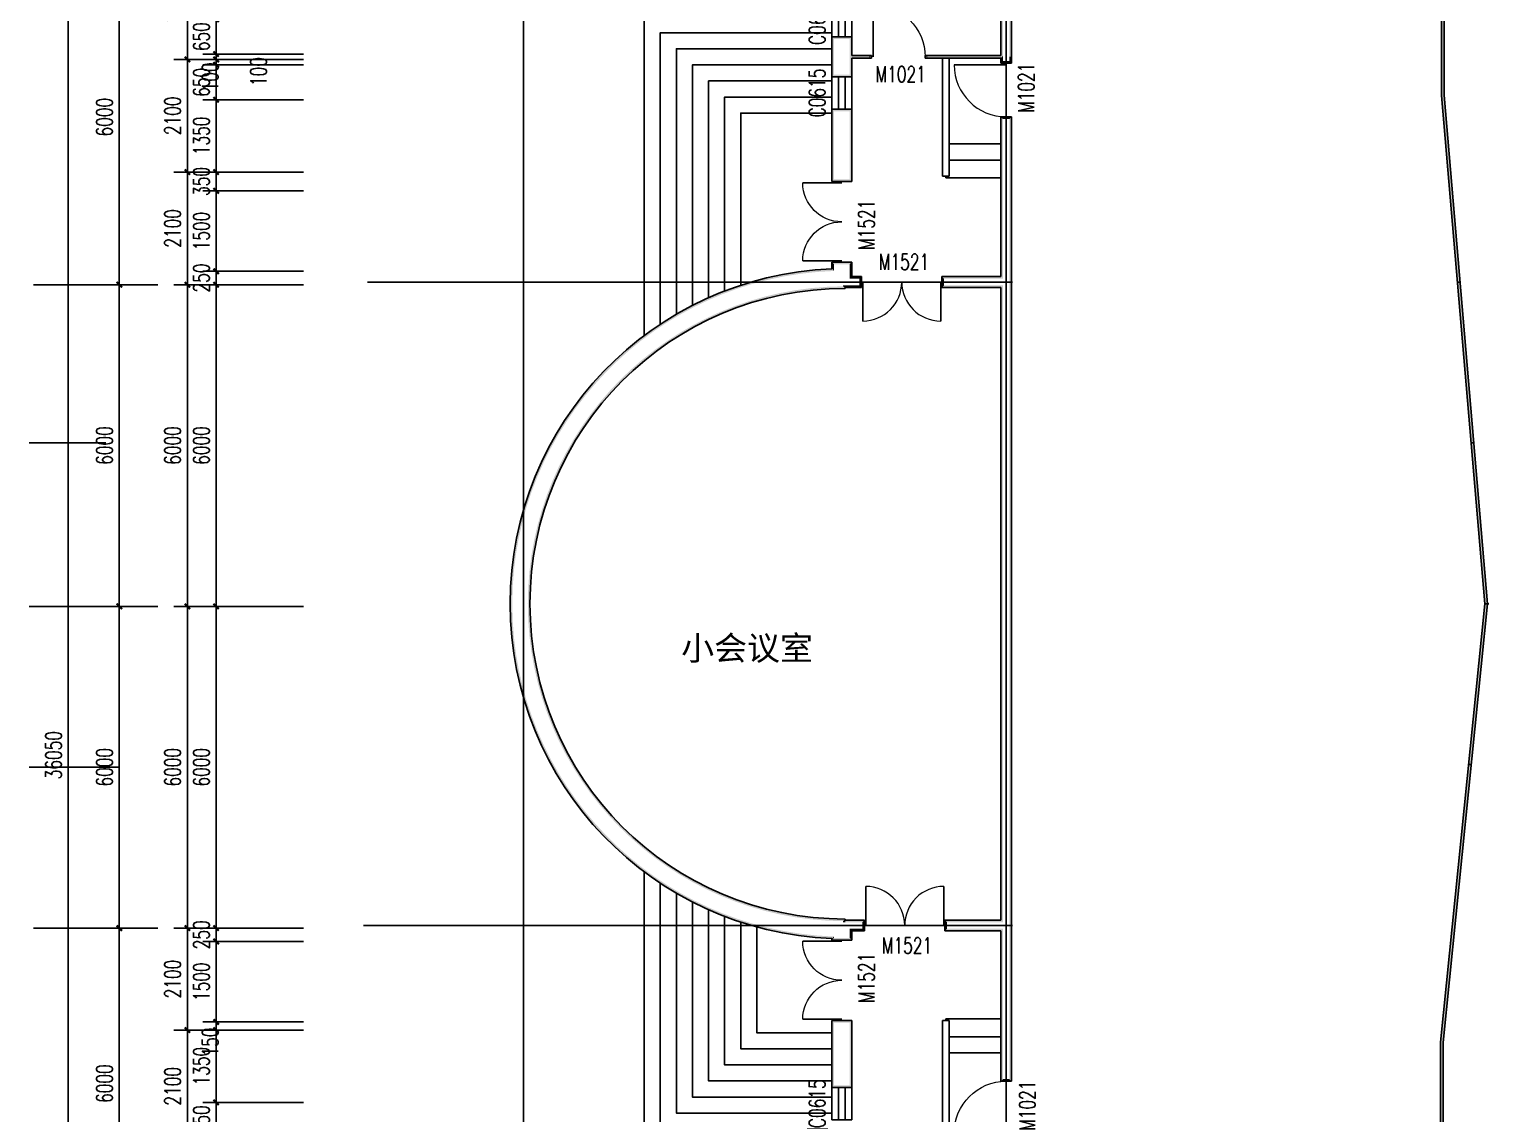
# Model space of a CAD drawing. Header units: millimetres. Extents: x -150677 to 588340, y -254013 to 149700.
# Drawn here: x 36081 to 63299, y -103419 to -83190 of the extents above; entities that cross this region are included whole.
import ezdxf

# ---------------------------------------------------------------- set-up
doc = ezdxf.new("R2010")
doc.units = ezdxf.units.MM
doc.header["$LTSCALE"] = 10
doc.header["$MEASUREMENT"] = 0
doc.linetypes.add('DOTE', pattern=[2.42, 2, -0.2, 0.02, -0.2])
for name, color, linetype in [('DOTE', 1, 'Continuous'), ('PUB_DIM', 3, 'Continuous'), ('PUB_WALL', 9, 'Continuous'), ('WALL', 9, 'Continuous'), ('WINDOW', 4, 'Continuous'), ('WINDOW_TEXT', 7, 'Continuous')]:
    doc.layers.add(name, color=color, linetype=linetype)
doc.styles.add('_TCH_DIM_T3', font='SIMPLEX', dxfattribs={"width": 0.705882, "bigfont": 'GBCBIG'})
doc.styles.add('_TCH_WINDOW', font='SIMPLEX', dxfattribs={"bigfont": 'GBCBIG'})
doc.styles.add('HZHT', font='')
doc.styles.get('HZHT').set_extended_font_data('SimSun')
doc.dimstyles.new('_TCH_ARCH&&100', dxfattribs={"dimtxt": 297.5, "dimasz": 100, "dimexe": 250, "dimexo": 300, "dimgap": 126.25, "dimtad": 1, "dimdec": 0, "dimzin": 0, "dimdsep": 46, "dimtxsty": '_TCH_DIM_T3', "dimblk": 'ARCHTICK', "dimcen": 0.09, "dimclrt": 7, "dimazin": 2, "dimtfac": 1, "dimtdec": 0, "dimtix": 1, "dimtmove": 2, "dimatfit": 3, "dimfxl": 1, "dimtolj": 1, "dimtzin": 0, "dimarcsym": 0})

# ---------------------------------------------------------------- blocks, each defined once
blk = doc.blocks.new('_ArchTick')
at = {"color": 0, "linetype": 'ByBlock', "const_width": 0.4}
blk.add_lwpolyline([(-0.5, -0.5), (0.5, 0.5)], dxfattribs=at)
blk = doc.blocks.new('*D370')
at = {"layer": 'Defpoints', "color": 0, "transparency": 16777216}
for p in [(39567, -103206), (41495, -103206), (41495, -103856)]:
    blk.add_point(p, dxfattribs=at)
at = {"layer": 'PUB_DIM', "color": 0, "lineweight": -2, "transparency": 16777216}
for p, q in [((39567, -103206), (39567, -103106)), ((41195, -103206), (39317, -103206)), ((39567, -103856), (39567, -103206)), ((41195, -103856), (39317, -103856)), ((39567, -103856), (39567, -103956))]:
    blk.add_line(p, q, dxfattribs=at)
at = {"layer": 'PUB_DIM', "color": 0, "lineweight": -2, "transparency": 16777216, "xscale": 100, "yscale": 100, "zscale": 100}
for p, rotation in [((39567, -103206), 270), ((39567, -103856), 90)]:
    blk.add_blockref('_ArchTick', p, dxfattribs=dict(at, rotation=rotation))
at = {"layer": 'PUB_DIM', "color": 7, "transparency": 16777216, "insert": (39292, -103531), "char_height": 297.5, "attachment_point": 5, "rotation": 90, "style": '_TCH_DIM_T3'}
blk.add_mtext('\\A1;650', dxfattribs=at)
blk = doc.blocks.new('*D371')
at = {"layer": 'Defpoints', "color": 0, "transparency": 16777216}
for p in [(39567, -101856), (41495, -101856), (41495, -103206)]:
    blk.add_point(p, dxfattribs=at)
at = {"layer": 'PUB_DIM', "color": 0, "lineweight": -2, "transparency": 16777216}
for p, q in [((41195, -101856), (39317, -101856)), ((39567, -103206), (39567, -101856)), ((41195, -103206), (39317, -103206))]:
    blk.add_line(p, q, dxfattribs=at)
at = {"layer": 'PUB_DIM', "color": 0, "lineweight": -2, "transparency": 16777216, "xscale": 100, "yscale": 100, "zscale": 100}
for p, rotation in [((39567, -101856), 90), ((39567, -103206), 270)]:
    blk.add_blockref('_ArchTick', p, dxfattribs=dict(at, rotation=rotation))
at = {"layer": 'PUB_DIM', "color": 7, "transparency": 16777216, "insert": (39292, -102531), "char_height": 297.5, "attachment_point": 5, "rotation": 90, "style": '_TCH_DIM_T3'}
blk.add_mtext('\\A1;1350', dxfattribs=at)
blk = doc.blocks.new('*D372')
at = {"layer": 'Defpoints', "color": 0, "transparency": 16777216}
for p in [(39567, -101706), (41495, -101706), (41495, -101856)]:
    blk.add_point(p, dxfattribs=at)
at = {"layer": 'PUB_DIM', "color": 0, "lineweight": -2, "transparency": 16777216}
for p, q in [((41195, -101706), (39317, -101706)), ((39567, -101706), (39567, -101606)), ((39567, -101856), (39567, -101706)), ((41195, -101856), (39317, -101856)), ((39567, -101856), (39567, -101956))]:
    blk.add_line(p, q, dxfattribs=at)
at = {"layer": 'PUB_DIM', "color": 0, "lineweight": -2, "transparency": 16777216, "xscale": 100, "yscale": 100, "zscale": 100}
for p, rotation in [((39567, -101706), 270), ((39567, -101856), 90)]:
    blk.add_blockref('_ArchTick', p, dxfattribs=dict(at, rotation=rotation))
at = {"layer": 'PUB_DIM', "color": 7, "transparency": 16777216, "insert": (39457, -102081), "char_height": 297.5, "attachment_point": 5, "rotation": 90, "style": '_TCH_DIM_T3'}
blk.add_mtext('\\A1;150', dxfattribs=at)
blk = doc.blocks.new('*D373')
at = {"layer": 'Defpoints', "color": 0, "transparency": 16777216}
for p in [(39567, -100206), (41495, -100206), (41495, -101706)]:
    blk.add_point(p, dxfattribs=at)
at = {"layer": 'PUB_DIM', "color": 0, "lineweight": -2, "transparency": 16777216}
for p, q in [((41195, -100206), (39317, -100206)), ((39567, -101706), (39567, -100206)), ((41195, -101706), (39317, -101706))]:
    blk.add_line(p, q, dxfattribs=at)
at = {"layer": 'PUB_DIM', "color": 0, "lineweight": -2, "transparency": 16777216, "xscale": 100, "yscale": 100, "zscale": 100}
for p, rotation in [((39567, -100206), 90), ((39567, -101706), 270)]:
    blk.add_blockref('_ArchTick', p, dxfattribs=dict(at, rotation=rotation))
at = {"layer": 'PUB_DIM', "color": 7, "transparency": 16777216, "insert": (39292, -100956), "char_height": 297.5, "attachment_point": 5, "rotation": 90, "style": '_TCH_DIM_T3'}
blk.add_mtext('\\A1;1500', dxfattribs=at)
blk = doc.blocks.new('*D374')
at = {"layer": 'Defpoints', "color": 0, "transparency": 16777216}
for p in [(39567, -99956), (41495, -99956), (41495, -100206)]:
    blk.add_point(p, dxfattribs=at)
at = {"layer": 'PUB_DIM', "color": 0, "lineweight": -2, "transparency": 16777216}
for p, q in [((39567, -99956), (39567, -99856)), ((41195, -99956), (39317, -99956)), ((39567, -100206), (39567, -99956)), ((41195, -100206), (39317, -100206)), ((39567, -100206), (39567, -100306))]:
    blk.add_line(p, q, dxfattribs=at)
at = {"layer": 'PUB_DIM', "color": 0, "lineweight": -2, "transparency": 16777216, "xscale": 100, "yscale": 100, "zscale": 100}
for p, rotation in [((39567, -99956), 270), ((39567, -100206), 90)]:
    blk.add_blockref('_ArchTick', p, dxfattribs=dict(at, rotation=rotation))
at = {"layer": 'PUB_DIM', "color": 7, "transparency": 16777216, "insert": (39292, -100081), "char_height": 297.5, "attachment_point": 5, "rotation": 90, "style": '_TCH_DIM_T3'}
blk.add_mtext('\\A1;250', dxfattribs=at)
blk = doc.blocks.new('*D375')
at = {"layer": 'Defpoints', "color": 0, "transparency": 16777216}
for p in [(39567, -93956), (41495, -93956), (41495, -99956)]:
    blk.add_point(p, dxfattribs=at)
at = {"layer": 'PUB_DIM', "color": 0, "lineweight": -2, "transparency": 16777216}
for p, q in [((41195, -93956), (39317, -93956)), ((39567, -99956), (39567, -93956)), ((41195, -99956), (39317, -99956))]:
    blk.add_line(p, q, dxfattribs=at)
at = {"layer": 'PUB_DIM', "color": 0, "lineweight": -2, "transparency": 16777216, "xscale": 100, "yscale": 100, "zscale": 100}
for p, rotation in [((39567, -93956), 90), ((39567, -99956), 270)]:
    blk.add_blockref('_ArchTick', p, dxfattribs=dict(at, rotation=rotation))
at = {"layer": 'PUB_DIM', "color": 7, "transparency": 16777216, "insert": (39292, -96956), "char_height": 297.5, "attachment_point": 5, "rotation": 90, "style": '_TCH_DIM_T3'}
blk.add_mtext('\\A1;6000', dxfattribs=at)
blk = doc.blocks.new('*D376')
at = {"layer": 'Defpoints', "color": 0, "transparency": 16777216}
for p in [(39567, -87956), (41495, -87956), (41495, -93956)]:
    blk.add_point(p, dxfattribs=at)
at = {"layer": 'PUB_DIM', "color": 0, "lineweight": -2, "transparency": 16777216}
for p, q in [((41195, -87956), (39317, -87956)), ((39567, -93956), (39567, -87956)), ((41195, -93956), (39317, -93956))]:
    blk.add_line(p, q, dxfattribs=at)
at = {"layer": 'PUB_DIM', "color": 0, "lineweight": -2, "transparency": 16777216, "xscale": 100, "yscale": 100, "zscale": 100}
for p, rotation in [((39567, -87956), 90), ((39567, -93956), 270)]:
    blk.add_blockref('_ArchTick', p, dxfattribs=dict(at, rotation=rotation))
at = {"layer": 'PUB_DIM', "color": 7, "transparency": 16777216, "insert": (39292, -90956), "char_height": 297.5, "attachment_point": 5, "rotation": 90, "style": '_TCH_DIM_T3'}
blk.add_mtext('\\A1;6000', dxfattribs=at)
blk = doc.blocks.new('*D377')
at = {"layer": 'Defpoints', "color": 0, "transparency": 16777216}
for p in [(39567, -87706), (41495, -87706), (41495, -87956)]:
    blk.add_point(p, dxfattribs=at)
at = {"layer": 'PUB_DIM', "color": 0, "lineweight": -2, "transparency": 16777216}
for p, q in [((39567, -87706), (39567, -87606)), ((41195, -87706), (39317, -87706)), ((39567, -87956), (39567, -87706)), ((41195, -87956), (39317, -87956)), ((39567, -87956), (39567, -88056))]:
    blk.add_line(p, q, dxfattribs=at)
at = {"layer": 'PUB_DIM', "color": 0, "lineweight": -2, "transparency": 16777216, "xscale": 100, "yscale": 100, "zscale": 100}
for p, rotation in [((39567, -87706), 270), ((39567, -87956), 90)]:
    blk.add_blockref('_ArchTick', p, dxfattribs=dict(at, rotation=rotation))
at = {"layer": 'PUB_DIM', "color": 7, "transparency": 16777216, "insert": (39292, -87831), "char_height": 297.5, "attachment_point": 5, "rotation": 90, "style": '_TCH_DIM_T3'}
blk.add_mtext('\\A1;250', dxfattribs=at)
blk = doc.blocks.new('*D378')
at = {"layer": 'Defpoints', "color": 0, "transparency": 16777216}
for p in [(39567, -86206), (41495, -86206), (41495, -87706)]:
    blk.add_point(p, dxfattribs=at)
at = {"layer": 'PUB_DIM', "color": 0, "lineweight": -2, "transparency": 16777216}
for p, q in [((41195, -86206), (39317, -86206)), ((39567, -87706), (39567, -86206)), ((41195, -87706), (39317, -87706))]:
    blk.add_line(p, q, dxfattribs=at)
at = {"layer": 'PUB_DIM', "color": 0, "lineweight": -2, "transparency": 16777216, "xscale": 100, "yscale": 100, "zscale": 100}
for p, rotation in [((39567, -86206), 90), ((39567, -87706), 270)]:
    blk.add_blockref('_ArchTick', p, dxfattribs=dict(at, rotation=rotation))
at = {"layer": 'PUB_DIM', "color": 7, "transparency": 16777216, "insert": (39292, -86956), "char_height": 297.5, "attachment_point": 5, "rotation": 90, "style": '_TCH_DIM_T3'}
blk.add_mtext('\\A1;1500', dxfattribs=at)
blk = doc.blocks.new('*D379')
at = {"layer": 'Defpoints', "color": 0, "transparency": 16777216}
for p in [(39567, -85856), (41495, -85856), (41495, -86206)]:
    blk.add_point(p, dxfattribs=at)
at = {"layer": 'PUB_DIM', "color": 0, "lineweight": -2, "transparency": 16777216}
for p, q in [((41195, -85856), (39317, -85856)), ((39567, -85856), (39567, -85756)), ((39567, -86206), (39567, -85856)), ((41195, -86206), (39317, -86206)), ((39567, -86206), (39567, -86306))]:
    blk.add_line(p, q, dxfattribs=at)
at = {"layer": 'PUB_DIM', "color": 0, "lineweight": -2, "transparency": 16777216, "xscale": 100, "yscale": 100, "zscale": 100}
for p, rotation in [((39567, -85856), 270), ((39567, -86206), 90)]:
    blk.add_blockref('_ArchTick', p, dxfattribs=dict(at, rotation=rotation))
at = {"layer": 'PUB_DIM', "color": 7, "transparency": 16777216, "insert": (39292, -86031), "char_height": 297.5, "attachment_point": 5, "rotation": 90, "style": '_TCH_DIM_T3'}
blk.add_mtext('\\A1;350', dxfattribs=at)
blk = doc.blocks.new('*D380')
at = {"layer": 'Defpoints', "color": 0, "transparency": 16777216}
for p in [(39567, -84506), (41495, -84506), (41495, -85856)]:
    blk.add_point(p, dxfattribs=at)
at = {"layer": 'PUB_DIM', "color": 0, "lineweight": -2, "transparency": 16777216}
for p, q in [((41195, -84506), (39317, -84506)), ((39567, -85856), (39567, -84506)), ((41195, -85856), (39317, -85856))]:
    blk.add_line(p, q, dxfattribs=at)
at = {"layer": 'PUB_DIM', "color": 0, "lineweight": -2, "transparency": 16777216, "xscale": 100, "yscale": 100, "zscale": 100}
for p, rotation in [((39567, -84506), 90), ((39567, -85856), 270)]:
    blk.add_blockref('_ArchTick', p, dxfattribs=dict(at, rotation=rotation))
at = {"layer": 'PUB_DIM', "color": 7, "transparency": 16777216, "insert": (39292, -85181), "char_height": 297.5, "attachment_point": 5, "rotation": 90, "style": '_TCH_DIM_T3'}
blk.add_mtext('\\A1;1350', dxfattribs=at)
blk = doc.blocks.new('*D381')
at = {"layer": 'Defpoints', "color": 0, "transparency": 16777216}
for p in [(39567, -83856), (41495, -83856), (41495, -84506)]:
    blk.add_point(p, dxfattribs=at)
at = {"layer": 'PUB_DIM', "color": 0, "lineweight": -2, "transparency": 16777216}
for p, q in [((39567, -83856), (39567, -83756)), ((41195, -83856), (39317, -83856)), ((39567, -84506), (39567, -83856)), ((41195, -84506), (39317, -84506)), ((39567, -84506), (39567, -84606))]:
    blk.add_line(p, q, dxfattribs=at)
at = {"layer": 'PUB_DIM', "color": 0, "lineweight": -2, "transparency": 16777216, "xscale": 100, "yscale": 100, "zscale": 100}
for p, rotation in [((39567, -83856), 270), ((39567, -84506), 90)]:
    blk.add_blockref('_ArchTick', p, dxfattribs=dict(at, rotation=rotation))
at = {"layer": 'PUB_DIM', "color": 7, "transparency": 16777216, "insert": (39292, -84181), "char_height": 297.5, "attachment_point": 5, "rotation": 90, "style": '_TCH_DIM_T3'}
blk.add_mtext('\\A1;650', dxfattribs=at)
blk = doc.blocks.new('*D382')
at = {"layer": 'Defpoints', "color": 0, "transparency": 16777216}
for p in [(39567, -83756), (41495, -83756), (41495, -83856)]:
    blk.add_point(p, dxfattribs=at)
at = {"layer": 'PUB_DIM', "color": 0, "lineweight": -2, "transparency": 16777216}
for p, q in [((41195, -83756), (39317, -83756)), ((39567, -83756), (39567, -83656)), ((39567, -83856), (39567, -83756)), ((41195, -83856), (39317, -83856)), ((39567, -83856), (39567, -83956))]:
    blk.add_line(p, q, dxfattribs=at)
at = {"layer": 'PUB_DIM', "color": 0, "lineweight": -2, "transparency": 16777216, "xscale": 100, "yscale": 100, "zscale": 100}
for p, rotation in [((39567, -83756), 270), ((39567, -83856), 90)]:
    blk.add_blockref('_ArchTick', p, dxfattribs=dict(at, rotation=rotation))
at = {"layer": 'PUB_DIM', "color": 7, "transparency": 16777216, "insert": (39457, -84081), "char_height": 297.5, "attachment_point": 5, "rotation": 90, "style": '_TCH_DIM_T3'}
blk.add_mtext('\\A1;100', dxfattribs=at)
blk = doc.blocks.new('*D383')
at = {"layer": 'Defpoints', "color": 0, "transparency": 16777216}
for p in [(39567, -83656), (41495, -83656), (41495, -83756)]:
    blk.add_point(p, dxfattribs=at)
at = {"layer": 'PUB_DIM', "color": 0, "lineweight": -2, "transparency": 16777216}
for p, q in [((39567, -83656), (39567, -83556)), ((41195, -83656), (39317, -83656)), ((41195, -83756), (39317, -83756)), ((39567, -83756), (39567, -83656)), ((39567, -83756), (39567, -83856))]:
    blk.add_line(p, q, dxfattribs=at)
at = {"layer": 'PUB_DIM', "color": 0, "lineweight": -2, "transparency": 16777216, "xscale": 100, "yscale": 100, "zscale": 100}
for p, rotation in [((39567, -83656), 270), ((39567, -83756), 90)]:
    blk.add_blockref('_ArchTick', p, dxfattribs=dict(at, rotation=rotation))
at = {"layer": 'PUB_DIM', "color": 7, "transparency": 16777216, "insert": (40357, -83981), "char_height": 297.5, "attachment_point": 5, "rotation": 90, "style": '_TCH_DIM_T3'}
blk.add_mtext('\\A1;100', dxfattribs=at)
blk = doc.blocks.new('*D384')
at = {"layer": 'Defpoints', "color": 0, "transparency": 16777216}
for p in [(39567, -83006), (41495, -83006), (41495, -83656)]:
    blk.add_point(p, dxfattribs=at)
at = {"layer": 'PUB_DIM', "color": 0, "lineweight": -2, "transparency": 16777216}
for p, q in [((41195, -83006), (39317, -83006)), ((39567, -83006), (39567, -82906)), ((39567, -83656), (39567, -83006)), ((41195, -83656), (39317, -83656)), ((39567, -83656), (39567, -83756))]:
    blk.add_line(p, q, dxfattribs=at)
at = {"layer": 'PUB_DIM', "color": 0, "lineweight": -2, "transparency": 16777216, "xscale": 100, "yscale": 100, "zscale": 100}
for p, rotation in [((39567, -83006), 270), ((39567, -83656), 90)]:
    blk.add_blockref('_ArchTick', p, dxfattribs=dict(at, rotation=rotation))
at = {"layer": 'PUB_DIM', "color": 7, "transparency": 16777216, "insert": (39292, -83331), "char_height": 297.5, "attachment_point": 5, "rotation": 90, "style": '_TCH_DIM_T3'}
blk.add_mtext('\\A1;650', dxfattribs=at)
blk = doc.blocks.new('*D391')
at = {"layer": 'Defpoints', "color": 0, "transparency": 16777216}
for p in [(37761, -99956), (38781, -99956), (38781, -105756)]:
    blk.add_point(p, dxfattribs=at)
at = {"layer": 'PUB_DIM', "color": 0, "lineweight": -2, "transparency": 16777216}
for p, q in [((38481, -99956), (37511, -99956)), ((37761, -105756), (37761, -99956)), ((38481, -105756), (37511, -105756))]:
    blk.add_line(p, q, dxfattribs=at)
at = {"layer": 'PUB_DIM', "color": 0, "lineweight": -2, "transparency": 16777216, "xscale": 100, "yscale": 100, "zscale": 100}
for p, rotation in [((37761, -99956), 90), ((37761, -105756), 270)]:
    blk.add_blockref('_ArchTick', p, dxfattribs=dict(at, rotation=rotation))
at = {"layer": 'PUB_DIM', "color": 7, "transparency": 16777216, "insert": (37486, -102856), "char_height": 297.5, "attachment_point": 5, "rotation": 90, "style": '_TCH_DIM_T3'}
blk.add_mtext('\\A1;6000', dxfattribs=at)
blk = doc.blocks.new('*D392')
at = {"layer": 'Defpoints', "color": 0, "transparency": 16777216}
for p in [(37761, -93956), (38781, -93956), (38781, -99956)]:
    blk.add_point(p, dxfattribs=at)
at = {"layer": 'PUB_DIM', "color": 0, "lineweight": -2, "transparency": 16777216}
for p, q in [((38481, -93956), (37511, -93956)), ((37761, -99956), (37761, -93956)), ((38481, -99956), (37511, -99956))]:
    blk.add_line(p, q, dxfattribs=at)
at = {"layer": 'PUB_DIM', "color": 0, "lineweight": -2, "transparency": 16777216, "xscale": 100, "yscale": 100, "zscale": 100}
for p, rotation in [((37761, -93956), 90), ((37761, -99956), 270)]:
    blk.add_blockref('_ArchTick', p, dxfattribs=dict(at, rotation=rotation))
at = {"layer": 'PUB_DIM', "color": 7, "transparency": 16777216, "insert": (37486, -96956), "char_height": 297.5, "attachment_point": 5, "rotation": 90, "style": '_TCH_DIM_T3'}
blk.add_mtext('\\A1;6000', dxfattribs=at)
blk = doc.blocks.new('*D393')
at = {"layer": 'Defpoints', "color": 0, "transparency": 16777216}
for p in [(37761, -87956), (38781, -87956), (38781, -93956)]:
    blk.add_point(p, dxfattribs=at)
at = {"layer": 'PUB_DIM', "color": 0, "lineweight": -2, "transparency": 16777216}
for p, q in [((38481, -87956), (37511, -87956)), ((37761, -93956), (37761, -87956)), ((38481, -93956), (37511, -93956))]:
    blk.add_line(p, q, dxfattribs=at)
at = {"layer": 'PUB_DIM', "color": 0, "lineweight": -2, "transparency": 16777216, "xscale": 100, "yscale": 100, "zscale": 100}
for p, rotation in [((37761, -87956), 90), ((37761, -93956), 270)]:
    blk.add_blockref('_ArchTick', p, dxfattribs=dict(at, rotation=rotation))
at = {"layer": 'PUB_DIM', "color": 7, "transparency": 16777216, "insert": (37486, -90956), "char_height": 297.5, "attachment_point": 5, "rotation": 90, "style": '_TCH_DIM_T3'}
blk.add_mtext('\\A1;6000', dxfattribs=at)
blk = doc.blocks.new('*D394')
at = {"layer": 'Defpoints', "color": 0, "transparency": 16777216}
for p in [(37761, -81706), (38781, -81706), (38781, -87956)]:
    blk.add_point(p, dxfattribs=at)
at = {"layer": 'PUB_DIM', "color": 0, "lineweight": -2, "transparency": 16777216}
for p, q in [((38481, -81706), (37511, -81706)), ((37761, -87956), (37761, -81706)), ((38481, -87956), (37511, -87956))]:
    blk.add_line(p, q, dxfattribs=at)
at = {"layer": 'PUB_DIM', "color": 0, "lineweight": -2, "transparency": 16777216, "xscale": 100, "yscale": 100, "zscale": 100}
for p, rotation in [((37761, -81706), 90), ((37761, -87956), 270)]:
    blk.add_blockref('_ArchTick', p, dxfattribs=dict(at, rotation=rotation))
at = {"layer": 'PUB_DIM', "color": 7, "transparency": 16777216, "insert": (37486, -84831), "char_height": 297.5, "attachment_point": 5, "rotation": 90, "style": '_TCH_DIM_T3'}
blk.add_mtext('\\A1;6000', dxfattribs=at)
blk = doc.blocks.new('*D421')
at = {"layer": 'Defpoints', "color": 0, "transparency": 16777216}
for p in [(39031, -101856), (39832, -101856), (39832, -103956)]:
    blk.add_point(p, dxfattribs=at)
at = {"layer": 'PUB_DIM', "color": 0, "lineweight": -2, "transparency": 16777216}
for p, q in [((39532, -101856), (38781, -101856)), ((39031, -103956), (39031, -101856)), ((39532, -103956), (38781, -103956))]:
    blk.add_line(p, q, dxfattribs=at)
at = {"layer": 'PUB_DIM', "color": 0, "lineweight": -2, "transparency": 16777216, "xscale": 100, "yscale": 100, "zscale": 100}
for p, rotation in [((39031, -101856), 90), ((39031, -103956), 270)]:
    blk.add_blockref('_ArchTick', p, dxfattribs=dict(at, rotation=rotation))
at = {"layer": 'PUB_DIM', "color": 7, "transparency": 16777216, "insert": (38756, -102906), "char_height": 297.5, "attachment_point": 5, "rotation": 90, "style": '_TCH_DIM_T3'}
blk.add_mtext('\\A1;2100', dxfattribs=at)
blk = doc.blocks.new('*D422')
at = {"layer": 'Defpoints', "color": 0, "transparency": 16777216}
for p in [(39031, -99956), (39832, -99956), (39832, -101856)]:
    blk.add_point(p, dxfattribs=at)
at = {"layer": 'PUB_DIM', "color": 0, "lineweight": -2, "transparency": 16777216}
for p, q in [((39532, -99956), (38781, -99956)), ((39031, -101856), (39031, -99956)), ((39532, -101856), (38781, -101856))]:
    blk.add_line(p, q, dxfattribs=at)
at = {"layer": 'PUB_DIM', "color": 0, "lineweight": -2, "transparency": 16777216, "xscale": 100, "yscale": 100, "zscale": 100}
for p, rotation in [((39031, -99956), 90), ((39031, -101856), 270)]:
    blk.add_blockref('_ArchTick', p, dxfattribs=dict(at, rotation=rotation))
at = {"layer": 'PUB_DIM', "color": 7, "transparency": 16777216, "insert": (38756, -100906), "char_height": 297.5, "attachment_point": 5, "rotation": 90, "style": '_TCH_DIM_T3'}
blk.add_mtext('\\A1;2100', dxfattribs=at)
blk = doc.blocks.new('*D423')
at = {"layer": 'Defpoints', "color": 0, "transparency": 16777216}
for p in [(39031, -93956), (39832, -93956), (39832, -99956)]:
    blk.add_point(p, dxfattribs=at)
at = {"layer": 'PUB_DIM', "color": 0, "lineweight": -2, "transparency": 16777216}
for p, q in [((39532, -93956), (38781, -93956)), ((39031, -99956), (39031, -93956)), ((39532, -99956), (38781, -99956))]:
    blk.add_line(p, q, dxfattribs=at)
at = {"layer": 'PUB_DIM', "color": 0, "lineweight": -2, "transparency": 16777216, "xscale": 100, "yscale": 100, "zscale": 100}
for p, rotation in [((39031, -93956), 90), ((39031, -99956), 270)]:
    blk.add_blockref('_ArchTick', p, dxfattribs=dict(at, rotation=rotation))
at = {"layer": 'PUB_DIM', "color": 7, "transparency": 16777216, "insert": (38756, -96956), "char_height": 297.5, "attachment_point": 5, "rotation": 90, "style": '_TCH_DIM_T3'}
blk.add_mtext('\\A1;6000', dxfattribs=at)
blk = doc.blocks.new('*D424')
at = {"layer": 'Defpoints', "color": 0, "transparency": 16777216}
for p in [(39031, -87956), (39832, -87956), (39832, -93956)]:
    blk.add_point(p, dxfattribs=at)
at = {"layer": 'PUB_DIM', "color": 0, "lineweight": -2, "transparency": 16777216}
for p, q in [((39532, -87956), (38781, -87956)), ((39031, -93956), (39031, -87956)), ((39532, -93956), (38781, -93956))]:
    blk.add_line(p, q, dxfattribs=at)
at = {"layer": 'PUB_DIM', "color": 0, "lineweight": -2, "transparency": 16777216, "xscale": 100, "yscale": 100, "zscale": 100}
for p, rotation in [((39031, -87956), 90), ((39031, -93956), 270)]:
    blk.add_blockref('_ArchTick', p, dxfattribs=dict(at, rotation=rotation))
at = {"layer": 'PUB_DIM', "color": 7, "transparency": 16777216, "insert": (38756, -90956), "char_height": 297.5, "attachment_point": 5, "rotation": 90, "style": '_TCH_DIM_T3'}
blk.add_mtext('\\A1;6000', dxfattribs=at)
blk = doc.blocks.new('*D425')
at = {"layer": 'Defpoints', "color": 0, "transparency": 16777216}
for p in [(39031, -85856), (39832, -85856), (39832, -87956)]:
    blk.add_point(p, dxfattribs=at)
at = {"layer": 'PUB_DIM', "color": 0, "lineweight": -2, "transparency": 16777216}
for p, q in [((39532, -85856), (38781, -85856)), ((39031, -87956), (39031, -85856)), ((39532, -87956), (38781, -87956))]:
    blk.add_line(p, q, dxfattribs=at)
at = {"layer": 'PUB_DIM', "color": 0, "lineweight": -2, "transparency": 16777216, "xscale": 100, "yscale": 100, "zscale": 100}
for p, rotation in [((39031, -85856), 90), ((39031, -87956), 270)]:
    blk.add_blockref('_ArchTick', p, dxfattribs=dict(at, rotation=rotation))
at = {"layer": 'PUB_DIM', "color": 7, "transparency": 16777216, "insert": (38756, -86906), "char_height": 297.5, "attachment_point": 5, "rotation": 90, "style": '_TCH_DIM_T3'}
blk.add_mtext('\\A1;2100', dxfattribs=at)
blk = doc.blocks.new('*D426')
at = {"layer": 'Defpoints', "color": 0, "transparency": 16777216}
for p in [(39031, -83756), (39832, -83756), (39832, -85856)]:
    blk.add_point(p, dxfattribs=at)
at = {"layer": 'PUB_DIM', "color": 0, "lineweight": -2, "transparency": 16777216}
for p, q in [((39532, -83756), (38781, -83756)), ((39031, -85856), (39031, -83756)), ((39532, -85856), (38781, -85856))]:
    blk.add_line(p, q, dxfattribs=at)
at = {"layer": 'PUB_DIM', "color": 0, "lineweight": -2, "transparency": 16777216, "xscale": 100, "yscale": 100, "zscale": 100}
for p, rotation in [((39031, -83756), 90), ((39031, -85856), 270)]:
    blk.add_blockref('_ArchTick', p, dxfattribs=dict(at, rotation=rotation))
at = {"layer": 'PUB_DIM', "color": 7, "transparency": 16777216, "insert": (38756, -84806), "char_height": 297.5, "attachment_point": 5, "rotation": 90, "style": '_TCH_DIM_T3'}
blk.add_mtext('\\A1;2100', dxfattribs=at)
blk = doc.blocks.new('*D427')
at = {"layer": 'Defpoints', "color": 0, "transparency": 16777216}
for p in [(39031, -81706), (39832, -81706), (39832, -83756)]:
    blk.add_point(p, dxfattribs=at)
at = {"layer": 'PUB_DIM', "color": 0, "lineweight": -2, "transparency": 16777216}
for p, q in [((39532, -81706), (38781, -81706)), ((39031, -83756), (39031, -81706)), ((39532, -83756), (38781, -83756))]:
    blk.add_line(p, q, dxfattribs=at)
at = {"layer": 'PUB_DIM', "color": 0, "lineweight": -2, "transparency": 16777216, "xscale": 100, "yscale": 100, "zscale": 100}
for p, rotation in [((39031, -81706), 90), ((39031, -83756), 270)]:
    blk.add_blockref('_ArchTick', p, dxfattribs=dict(at, rotation=rotation))
at = {"layer": 'PUB_DIM', "color": 7, "transparency": 16777216, "insert": (38756, -82731), "char_height": 297.5, "attachment_point": 5, "rotation": 90, "style": '_TCH_DIM_T3'}
blk.add_mtext('\\A1;1800', dxfattribs=at)
blk = doc.blocks.new('$DorLib2D$00000004')
for p, q in [((-0.485, 0), (-0.485, 0.485)), ((0.485, 0), (0.485, 0.485))]:
    blk.add_line(p, q)
at = {"lineweight": 13}
for centre, start, end in [((-0.485, 0), 0, 90), ((0.485, 0), 90, 180)]:
    blk.add_arc(centre, 0.485, start, end, dxfattribs=at)
blk = doc.blocks.new('$WINLIB2D$00000001')
at = {"color": 0}
for points in [[(-0.5, 0.5), (-0.5, -0.5)], [(-0.5, 0.5), (0.5, 0.5)], [(0.5, -0.5), (0.5, 0.5)], [(0.5, 0.167), (-0.5, 0.167)], [(0.5, -0.167), (-0.5, -0.167)], [(-0.5, -0.5), (0.5, -0.5)]]:
    blk.add_lwpolyline(points, dxfattribs=at)
blk = doc.blocks.new('$DorLib2D$00000003')
blk.add_line((0.47, 0), (0.47, 0.97))
at = {"lineweight": 13}
blk.add_arc((0.47, 0), 0.97, 90, 180, dxfattribs=at)
blk = doc.blocks.new('*D445')
at = {"layer": 'Defpoints', "color": 0, "transparency": 16777216}
for p in [(36811, -78706), (37757, -78706), (37757, -114756)]:
    blk.add_point(p, dxfattribs=at)
at = {"layer": 'PUB_DIM', "color": 0, "lineweight": -2, "transparency": 16777216}
for p, q in [((37457, -78706), (36561, -78706)), ((36811, -114756), (36811, -78706)), ((37457, -114756), (36561, -114756))]:
    blk.add_line(p, q, dxfattribs=at)
at = {"layer": 'PUB_DIM', "color": 0, "lineweight": -2, "transparency": 16777216, "xscale": 100, "yscale": 100, "zscale": 100}
for p, rotation in [((36811, -78706), 90), ((36811, -114756), 270)]:
    blk.add_blockref('_ArchTick', p, dxfattribs=dict(at, rotation=rotation))
at = {"layer": 'PUB_DIM', "color": 7, "transparency": 16777216, "insert": (36536, -96731), "char_height": 297.5, "attachment_point": 5, "rotation": 90, "style": '_TCH_DIM_T3'}
blk.add_mtext('\\A1;36050', dxfattribs=at)

msp = doc.modelspace()

# ---------------------------------------------------------------- hatches: boundary and pattern name
at = {"layer": 'PUB_WALL'}
for points in [[(54199.4, -83681), (54199.4, -78827.7), (54239.4, -78786.6), (54239.4, -83721)], [(54399.4, -83706), (54399.4, -78826), (54359.4, -78786), (54359.4, -83706)], [(62414.7, -84426), (62414.7, -81826), (62454.7, -81826), (62454.7, -84426)], [(62464.7, -84426), (62464.7, -81826), (62424.7, -81826), (62424.7, -84426)], [(51419.4, -83331), (51049.4, -83331), (51089.4, -83371), (51379.4, -83371)], [(51049.4, -83331), (51049.4, -83706), (51089.4, -83706), (51089.4, -83371)], [(51419.4, -83681), (51419.4, -83331), (51379.4, -83371), (51379.4, -83721)], [(51049.4, -83706), (51049.4, -84081), (51089.4, -84041), (51089.4, -83706)], [(51789.5, -83681), (51419.4, -83681), (51379.4, -83721), (51749.5, -83721)], [(51419.4, -84081), (51419.4, -83731), (51379.4, -83691), (51379.4, -84041)], [(51419.4, -83731), (51789.5, -83731), (51749.5, -83691), (51379.4, -83691)], [(51789.5, -83731), (51789.5, -83681), (51749.5, -83721), (51749.5, -83691)], [(54199.4, -83681), (52789.5, -83681), (52829.5, -83721), (54239.4, -83721)], [(52789.5, -83681), (52789.5, -83731), (52829.5, -83691), (52829.5, -83721)], [(52789.5, -83731), (54199.4, -83731), (54239.4, -83691), (52829.5, -83691)], [(54199.4, -83731), (54199.4, -83826.2), (54239.4, -83786.2), (54239.4, -83691)], [(54199.4, -83826.2), (54399.4, -83826.2), (54359.4, -83786.2), (54239.4, -83786.2)], [(54399.4, -83826.2), (54399.4, -83706), (54359.4, -83706), (54359.4, -83786.2)], [(51049.4, -84081), (51419.4, -84081), (51379.4, -84041), (51089.4, -84041)], [(63226.2, -93905.8), (62414.8, -84424.1), (62454.6, -84420.7), (63266.4, -93906.1)], [(63276.5, -93906.2), (62464.6, -84419.8), (62424.8, -84423.3), (63236.3, -93905.9)], [(51419.4, -84681), (51049.4, -84681), (51089.4, -84721), (51379.4, -84721)], [(51049.4, -84681), (51049.4, -86033.5), (51089.4, -85993.5), (51089.4, -84721)], [(51419.4, -86033.5), (51419.4, -84681), (51379.4, -84721), (51379.4, -85993.5)], [(54399.4, -84826.2), (54199.4, -84826.2), (54239.4, -84866.2), (54359.4, -84866.2)], [(54199.4, -84826.2), (54199.4, -87806), (54239.4, -87846), (54239.4, -84866.2)], [(54399.4, -87906), (54399.4, -84826.2), (54359.4, -84866.2), (54359.4, -87906)], [(51049.4, -86033.5), (51419.4, -86033.5), (51379.4, -85993.5), (51089.4, -85993.5)], [(51419.4, -87533.5), (51049.4, -87533.5), (51089.4, -87573.5), (51379.4, -87573.5)], [(51049.4, -87533.5), (51049.4, -87661), (51089.4, -87699.6), (51089.4, -87573.5)], [(51419.4, -87806), (51419.4, -87533.5), (51379.4, -87573.5), (51379.4, -87846)], [(51049.4, -87661, 0.9607689), (51049.4, -100151), (51089.4, -100112.5, -0.9667365), (51089.4, -87699.6)], [(51602.5, -87806), (51419.4, -87806), (51379.4, -87846), (51562.5, -87846)], [(51602.5, -88006), (51602.5, -87806), (51562.5, -87846), (51562.5, -87966)], [(54199.4, -87806), (53102.5, -87806), (53142.5, -87846), (54239.4, -87846)], [(53102.5, -87806), (53102.5, -88006), (53142.5, -87966), (53142.5, -87846)], [(54399.4, -99906), (54399.4, -87906), (54359.4, -87906), (54359.4, -99906)], [(51299.4, -88026, 1), (51299.4, -99786), (51259.4, -99826, -0.9932432), (51259.4, -87986)], [(51299.4, -87966), (51299.4, -88026), (51259.4, -87986), (51259.4, -87966)], [(51299.4, -88006), (51602.5, -88006), (51562.5, -87966), (51299.4, -87966)], [(53102.5, -88006), (54199.4, -88006), (54239.4, -87966), (53142.5, -87966)], [(54199.4, -99806), (54199.4, -88006), (54239.4, -87966), (54239.4, -99846)], [(63226.2, -93905.8), (62399.4, -102084.7), (62439.4, -102086.8), (63266.4, -93906.1)], [(63276.5, -93906.2), (62449.4, -102087.3), (62409.4, -102085.3), (63236.3, -93905.9)], [(51299.4, -99786), (51299.4, -99846), (51259.4, -99846), (51259.4, -99826)], [(51657.3, -99806), (51299.4, -99806), (51299.4, -99846), (51617.3, -99846)], [(51657.3, -100006), (51657.3, -99806), (51617.3, -99846), (51617.3, -99966)], [(54199.4, -99806), (53157.3, -99806), (53197.3, -99846), (54239.4, -99846)], [(53157.3, -99806), (53157.3, -100006), (53197.3, -99966), (53197.3, -99846)], [(51049.4, -100151), (51049.4, -100178.5), (51089.4, -100138.5), (51089.4, -100112.5)], [(51049.4, -100178.5), (51419.4, -100178.5), (51379.4, -100138.5), (51089.4, -100138.5)], [(51419.4, -100178.5), (51419.4, -100006), (51379.4, -99966), (51379.4, -100138.5)], [(51419.4, -100006), (51657.3, -100006), (51617.3, -99966), (51379.4, -99966)], [(53157.3, -100006), (54199.4, -100006), (54239.4, -99966), (53197.3, -99966)], [(54199.4, -100006), (54199.4, -102811.4), (54239.4, -102771.4), (54239.4, -99966)], [(54399.4, -102811.4), (54399.4, -99906), (54359.4, -99906), (54359.4, -102771.4)], [(51419.4, -101678.5), (51049.4, -101678.5), (51089.4, -101718.5), (51379.4, -101718.5)], [(51049.4, -101678.5), (51049.4, -102931), (51089.4, -102891), (51089.4, -101718.5)], [(51419.4, -102931), (51419.4, -101678.5), (51379.4, -101718.5), (51379.4, -102891)], [(62399.4, -102084.7), (62399.4, -104686), (62439.4, -104686), (62439.4, -102086.8)], [(62449.4, -102087.3), (62449.4, -104686), (62409.4, -104686), (62409.4, -102085.3)], [(54199.4, -102811.4), (54399.4, -102811.4), (54359.4, -102771.4), (54239.4, -102771.4)], [(51049.4, -102931), (51419.4, -102931), (51379.4, -102891), (51089.4, -102891)]]:
    msp.add_hatch(color=256, dxfattribs=at).paths.add_polyline_path(points)

# ---------------------------------------------------------------- linework, layer by layer
at = {"color": 2}
for points in [[(51049.4, -82956), (47549.4, -82956), (47549.4, -88906)], [(51049.4, -83256), (47849.4, -83256), (47849.4, -88694.5)], [(51049.4, -83556), (48149.4, -83556), (48149.4, -88507.9)], [(53234.4, -83731), (53234.4, -85931), (53114.4, -85931), (53114.4, -85806), (53114.4, -83731)], [(51049.4, -83856), (48449.4, -83856), (48449.4, -88343.6)], [(51049.4, -84156), (48749.4, -84156), (48749.4, -88199.9)], [(51049.4, -84456), (49049.4, -84456), (49049.4, -88075.1)], [(51049.4, -84756), (49349.4, -84756), (49349.4, -87968)], [(53234.4, -85331), (54199.4, -85331)], [(53234.4, -85631), (54199.4, -85631)], [(53174.4, -85931), (53174.4, -85963.8)], [(53174.4, -85963.8), (54199.4, -85963.8)], [(51049.4, -104006), (48049.4, -104006), (47549.4, -104006), (47549.4, -98906)], [(51049.4, -103706), (48049.4, -103706), (47849.4, -103706), (47849.4, -99117.5)], [(51049.4, -103406), (48149.4, -103406), (48149.4, -99304.2)], [(51049.4, -103106), (48449.4, -103106), (48449.4, -99468.4)], [(51049.4, -102806), (48749.4, -102806), (48749.4, -99612.1)], [(51049.4, -102506), (49049.4, -102506), (49049.4, -99737)], [(51049.4, -102206), (49349.4, -102206), (49349.4, -99844)], [(51049.4, -101906), (49649.4, -101906), (49649.4, -99934.3)], [(53234.4, -103881), (53234.4, -101681), (53114.4, -101681), (53114.4, -101806), (53114.4, -103881)], [(53174.4, -101648.2), (54199.4, -101648.2)], [(53174.4, -101681), (53174.4, -101648.2)], [(53234.4, -101981), (54199.4, -101981)], [(53234.4, -102281), (54199.4, -102281)]]:
    msp.add_lwpolyline(points, dxfattribs=at)
msp.add_lwpolyline([(37761.1, -96956), (36811.1, -96956)])
at = {"layer": 'DOTE', "linetype": 'DOTE'}
for p, q in [((45299.4, -115706), (45299.4, -77506)), ((54299.4, -115706), (54299.4, -77506)), ((42386.8, -87906), (54419.4, -87906)), ((62712.8, -87906), (62763, -87906)), ((62969.5, -90906), (63019.7, -90906)), ((63226.2, -93906), (63299.4, -93906)), ((62922.9, -96906), (62973.2, -96906)), ((42316.4, -99906), (54419.4, -99906))]:
    msp.add_line(p, q, dxfattribs=at)
at = {"layer": 'PUB_DIM'}
for p, q in [((37511.1, -87956), (36161.9, -87956)), ((37511.1, -90906), (36081.1, -90906)), ((37511.1, -93956), (36081.1, -93956)), ((37511.1, -96956), (36081.1, -96956)), ((37511.1, -99956), (36159.2, -99956))]:
    msp.add_line(p, q, dxfattribs=at)
at = {"layer": 'WALL'}
for p, q in [((54199.4, -83681), (54199.4, -78827.7)), ((54399.4, -83706), (54399.4, -78826)), ((62414.7, -84426), (62414.7, -81826)), ((62464.7, -84426), (62464.7, -81826)), ((51419.4, -83331), (51049.4, -83331)), ((51049.4, -83331), (51049.4, -83706)), ((51419.4, -83681), (51419.4, -83331)), ((51049.4, -83706), (51049.4, -84081)), ((51789.5, -83681), (51419.4, -83681)), ((51419.4, -84081), (51419.4, -83731)), ((51419.4, -83731), (51789.5, -83731)), ((51789.5, -83731), (51789.5, -83681)), ((54199.4, -83681), (52789.5, -83681)), ((52789.5, -83681), (52789.5, -83731)), ((52789.5, -83731), (54199.4, -83731)), ((54199.4, -83731), (54199.4, -83826.2)), ((54199.4, -83826.2), (54399.4, -83826.2)), ((54399.4, -83826.2), (54399.4, -83706)), ((51049.4, -84081), (51419.4, -84081)), ((63226.2, -93905.8), (62414.8, -84424.1)), ((63276.5, -93906.2), (62464.6, -84419.8)), ((51419.4, -84681), (51049.4, -84681)), ((51049.4, -84681), (51049.4, -86033.5)), ((51419.4, -86033.5), (51419.4, -84681)), ((54399.4, -84826.2), (54199.4, -84826.2)), ((54199.4, -84826.2), (54199.4, -87806)), ((54399.4, -87906), (54399.4, -84826.2)), ((51049.4, -86033.5), (51419.4, -86033.5)), ((51419.4, -87533.5), (51049.4, -87533.5)), ((51049.4, -87533.5), (51049.4, -87661)), ((51419.4, -87806), (51419.4, -87533.5)), ((51602.5, -87806), (51419.4, -87806)), ((51602.5, -88006), (51602.5, -87806)), ((54199.4, -87806), (53102.5, -87806)), ((53102.5, -87806), (53102.5, -88006)), ((54399.4, -99906), (54399.4, -87906)), ((51299.4, -88006), (51299.4, -88026)), ((51299.4, -88006), (51602.5, -88006)), ((53102.5, -88006), (54199.4, -88006)), ((54199.4, -99806), (54199.4, -88006)), ((63226.2, -93905.8), (62399.4, -102084.7)), ((63276.5, -93906.2), (62449.4, -102087.3)), ((51299.4, -99786), (51299.4, -99806)), ((51657.3, -99806), (51299.4, -99806)), ((51657.3, -100006), (51657.3, -99806)), ((54199.4, -99806), (53157.3, -99806)), ((53157.3, -99806), (53157.3, -100006)), ((51049.4, -100151), (51049.4, -100178.5)), ((51419.4, -100178.5), (51419.4, -100006)), ((51419.4, -100006), (51657.3, -100006)), ((53157.3, -100006), (54199.4, -100006)), ((54199.4, -100006), (54199.4, -102811.4)), ((54399.4, -102811.4), (54399.4, -99906)), ((51049.4, -100178.5), (51419.4, -100178.5)), ((51419.4, -101678.5), (51049.4, -101678.5)), ((51049.4, -101678.5), (51049.4, -102931)), ((51419.4, -102931), (51419.4, -101678.5)), ((62399.4, -102084.7), (62399.4, -104686)), ((62449.4, -102087.3), (62449.4, -104686)), ((54199.4, -102811.4), (54399.4, -102811.4)), ((51049.4, -102931), (51419.4, -102931))]:
    msp.add_line(p, q, dxfattribs=at)
for radius, start, end in [(6250, 92.29244, 267.70756), (5880, 90, 270)]:
    msp.add_arc((51299.4, -93906), radius, start, end, dxfattribs=at)

# ---------------------------------------------------------------- block references
at = {"layer": 'WINDOW'}
ref = msp.add_blockref('$WINLIB2D$00000001', (51234.4, -83031), dxfattribs=dict(at, xscale=-600, yscale=-370, zscale=-600, rotation=89.99999999999959))
ref.add_attrib('A', 'C0615', (50923.2, -83486), dxfattribs={"layer": 'WINDOW_TEXT', "height": 297.5, "rotation": 90, "style": '_TCH_WINDOW', "width": 0.705882})
ref = msp.add_blockref('$DorLib2D$00000003', (52289.5, -83706), dxfattribs=dict(at, xscale=-1000, yscale=1000, zscale=-1000))
ref.add_attrib('A', 'M1021', (51864.5, -84179.8), dxfattribs={"layer": 'WINDOW_TEXT', "height": 297.5, "style": '_TCH_WINDOW', "width": 0.705882})
ref = msp.add_blockref('$WINLIB2D$00000001', (51234.4, -84381), dxfattribs=dict(at, xscale=-600, yscale=-370, zscale=-600, rotation=90.0000000000004))
ref.add_attrib('A', 'C0615', (50923.2, -84836), dxfattribs={"layer": 'WINDOW_TEXT', "height": 297.5, "rotation": 90, "style": '_TCH_WINDOW', "width": 0.705882})
ref = msp.add_blockref('$DorLib2D$00000003', (54299.4, -84326.2), dxfattribs=dict(at, xscale=1000, yscale=1000, zscale=1000, rotation=90))
ref.add_attrib('A', 'M1021', (54823.2, -84751.2), dxfattribs={"layer": 'WINDOW_TEXT', "height": 297.5, "rotation": 90, "style": '_TCH_WINDOW', "width": 0.705882})
ref = msp.add_blockref('$DorLib2D$00000004', (51234.4, -86783.5), dxfattribs=dict(at, xscale=-1500, yscale=1500, zscale=-1500, rotation=90.0000000000004))
ref.add_attrib('A', 'M1521', (51843.2, -87308), dxfattribs={"layer": 'WINDOW_TEXT', "height": 297.5, "rotation": 90, "style": '_TCH_WINDOW', "width": 0.705882})
ref = msp.add_blockref('$DorLib2D$00000004', (52352.5, -87906), dxfattribs=dict(at, xscale=-1500, yscale=-1500, zscale=-1500))
ref.add_attrib('A', 'M1521', (51927.5, -87679.8), dxfattribs={"layer": 'WINDOW_TEXT', "height": 297.5, "style": '_TCH_WINDOW', "width": 0.705882})
ref = msp.add_blockref('$DorLib2D$00000004', (52407.3, -99906), dxfattribs=dict(at, xscale=-1500, yscale=-1500, zscale=-1500, rotation=180))
ref.add_attrib('A', 'M1521', (51982.3, -100429.8), dxfattribs={"layer": 'WINDOW_TEXT', "height": 297.5, "style": '_TCH_WINDOW', "width": 0.705882})
ref = msp.add_blockref('$DorLib2D$00000004', (51234.4, -100928.5), dxfattribs=dict(at, xscale=-1500, yscale=1500, zscale=-1500, rotation=90.0000000000001))
ref.add_attrib('A', 'M1521', (51843.2, -101353.5), dxfattribs={"layer": 'WINDOW_TEXT', "height": 297.5, "rotation": 90, "style": '_TCH_WINDOW', "width": 0.705882})
ref = msp.add_blockref('$WINLIB2D$00000001', (51234.4, -103231), dxfattribs=dict(at, xscale=-600, yscale=-370, zscale=-600, rotation=90.0000000000001))
ref.add_attrib('A', 'C0615', (50923.2, -103686), dxfattribs={"layer": 'WINDOW_TEXT', "height": 297.5, "rotation": 90, "style": '_TCH_WINDOW', "width": 0.705882})
ref = msp.add_blockref('$DorLib2D$00000003', (54299.4, -103311.4), dxfattribs=dict(at, xscale=-1000, yscale=1000, zscale=-1000, rotation=90.00000000000081))
ref.add_attrib('A', 'M1021', (54843.2, -103736.4), dxfattribs={"layer": 'WINDOW_TEXT', "height": 297.5, "rotation": 90, "style": '_TCH_WINDOW', "width": 0.705882})

# ---------------------------------------------------------------- texts
at = {"style": 'HZHT'}
msp.add_text('小会议室', height=450, dxfattribs=at).set_placement((48239.5, -94956.7))

# ---------------------------------------------------------------- dimensions: what is measured, and where the dimension line sits
at = {"layer": 'PUB_DIM'}
for p1, p2, distance, picture, middle in [((37757.5, -114756), (37757.5, -78706), 946.3, '*D445', (36536.1, -96731)), ((41495, -83656), (41495, -83006), 1928.4, '*D384', (39291.6, -83331)), ((39831.7, -85856), (39831.7, -83756), 800.9, '*D426', (38755.7, -84806)), ((41495, -84506), (41495, -83856), 1928.4, '*D381', (39291.6, -84181)), ((41495, -85856), (41495, -84506), 1928.4, '*D380', (39291.6, -85181)), ((41495, -86206), (41495, -85856), 1928.4, '*D379', (39291.6, -86031)), ((39831.7, -87956), (39831.7, -85856), 800.9, '*D425', (38755.7, -86906)), ((41495, -87706), (41495, -86206), 1928.4, '*D378', (39291.6, -86956)), ((41495, -87956), (41495, -87706), 1928.4, '*D377', (39291.6, -87831)), ((38780.7, -93956), (38780.7, -87956), 1019.6, '*D393', (37486.1, -90956)), ((39831.7, -93956), (39831.7, -87956), 800.9, '*D424', (38755.7, -90956)), ((41495, -93956), (41495, -87956), 1928.4, '*D376', (39291.6, -90956)), ((38780.7, -99956), (38780.7, -93956), 1019.6, '*D392', (37486.1, -96956)), ((39831.7, -99956), (39831.7, -93956), 800.9, '*D423', (38755.7, -96956)), ((41495, -99956), (41495, -93956), 1928.4, '*D375', (39291.6, -96956)), ((41495, -100206), (41495, -99956), 1928.4, '*D374', (39291.6, -100081)), ((41495, -101706), (41495, -100206), 1928.4, '*D373', (39291.6, -100956)), ((39831.7, -103956), (39831.7, -101856), 800.9, '*D421', (38755.7, -102906)), ((41495, -103206), (41495, -101856), 1928.4, '*D371', (39291.6, -102531)), ((41495, -103856), (41495, -103206), 1928.4, '*D370', (39291.6, -103531))]:
    dim = msp.add_aligned_dim(p1=p1, p2=p2, distance=distance, dimstyle='_TCH_ARCH&&100', dxfattribs=at)
    dim.commit()
    dim.dimension.update_dxf_attribs({"geometry": picture, "text_midpoint": middle})
for p1, p2, distance, text, picture, middle in [((38780.7, -87956), (38780.7, -81706), 1019.6, '6000', '*D394', (37486.1, -84831)), ((39831.7, -83756), (39831.7, -81706), 800.9, '1800', '*D427', (38755.7, -82731)), ((38780.7, -105756), (38780.7, -99956), 1019.6, '6000', '*D391', (37486.1, -102856)), ((39831.7, -101856), (39831.7, -99956), 800.9, '2100', '*D422', (38755.7, -100906))]:
    dim = msp.add_aligned_dim(p1=p1, p2=p2, distance=distance, text=text, dimstyle='_TCH_ARCH&&100', dxfattribs=at)
    dim.commit()
    dim.dimension.update_dxf_attribs({"geometry": picture, "text_midpoint": middle})
for base, p1, p2, picture, middle in [((39566.6, -83656), (41495, -83756), (41495, -83656), '*D383', (40356.7, -83981)), ((39566.6, -83756), (41495, -83856), (41495, -83756), '*D382', (39456.7, -84081)), ((39566.6, -101706), (41495, -101856), (41495, -101706), '*D372', (39456.7, -102081))]:
    dim = msp.add_linear_dim(base=base, p1=p1, p2=p2, angle=90, dimstyle='_TCH_ARCH&&100', dxfattribs=at)
    dim.commit()
    dim.dimension.update_dxf_attribs({"geometry": picture, "text_midpoint": middle, "dimtype": 129})

doc.saveas('drawing.dxf')
